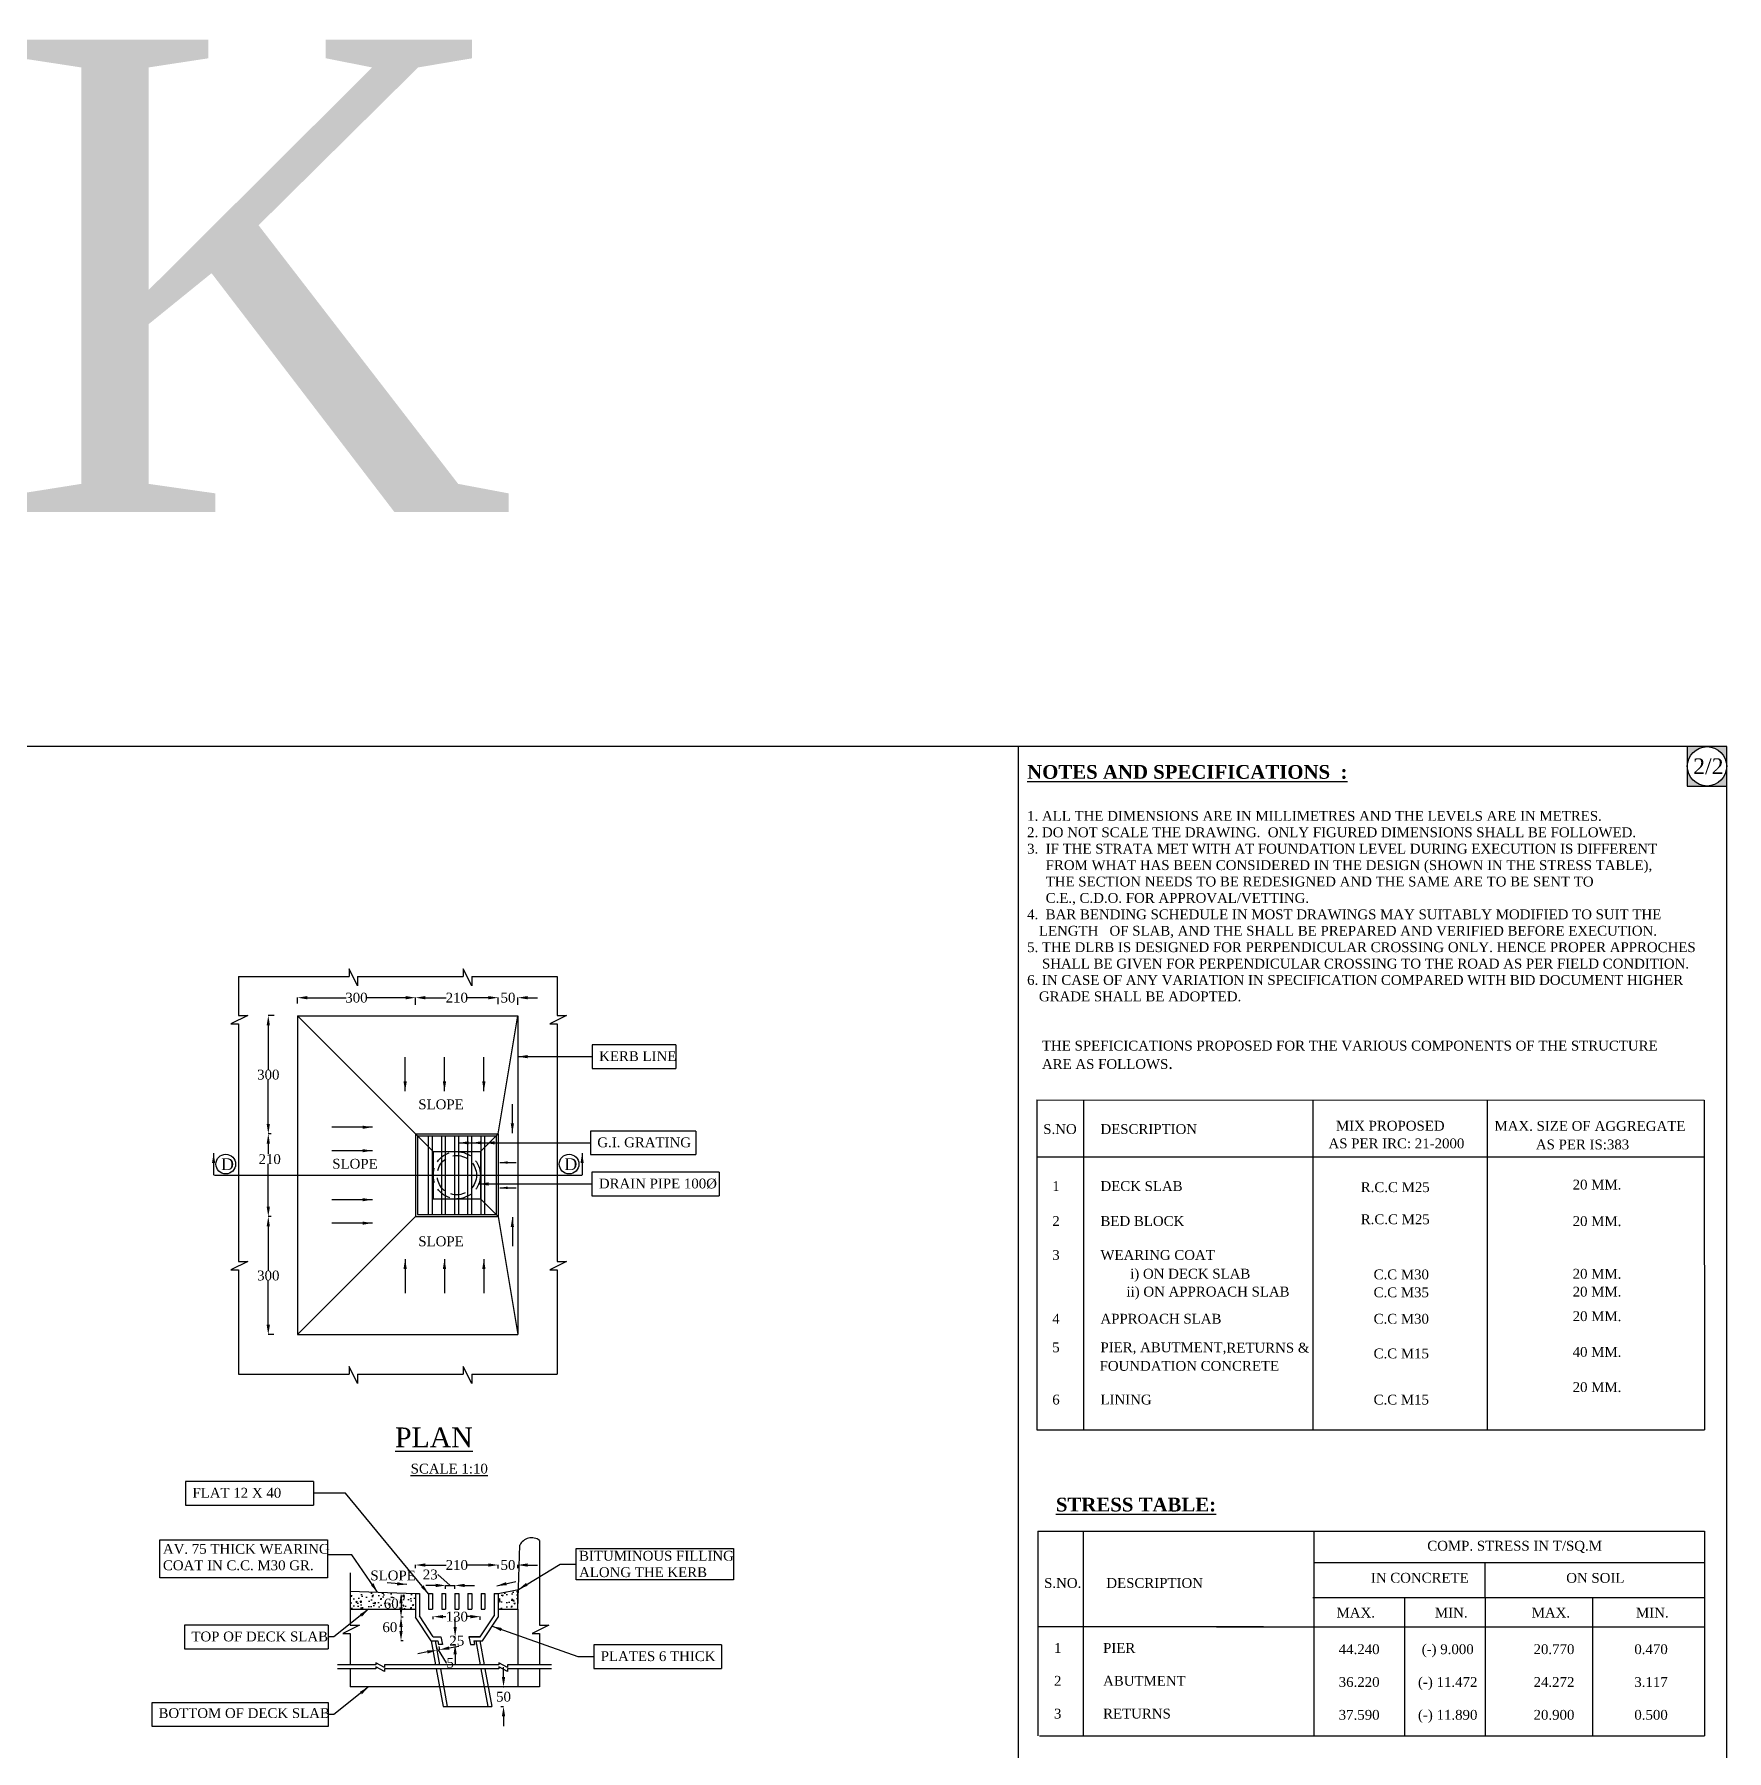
# Model space of a CAD drawing. Header units: millimetres. Extents: x 346 to 1911, y -113 to 1336.
# Drawn here: x 1481 to 1911, y 317 to 753 of the extents above; entities that cross this region are included whole.
import ezdxf
from ezdxf.enums import TextEntityAlignment as Align

# ---------------------------------------------------------------- set-up
doc = ezdxf.new("R2010")
doc.units = ezdxf.units.MM
doc.header["$MEASUREMENT"] = 0
doc.linetypes.add('HIDDEN', pattern=[0.375, 0.25, -0.125])
doc.styles.get("Standard").update_dxf_attribs({"font": 'times.ttf', "height": 2.5})
doc.dimstyles.get("Standard").update_dxf_attribs({"dimtxt": 2.5, "dimasz": 2.5, "dimexe": 0.01, "dimexo": 0.0625, "dimgap": 0.01, "dimtad": 0, "dimtih": 1, "dimtoh": 1, "dimdec": 4, "dimzin": 0, "dimdsep": 46, "dimtxsty": 'Standard', "dimcen": 0.09, "dimadec": 0, "dimazin": 0, "dimtfac": 1, "dimtdec": 4, "dimtofl": 0, "dimtmove": 0, "dimatfit": 3, "dimfxl": 1, "dimtolj": 1, "dimtzin": 0, "dimarcsym": 0})

# ---------------------------------------------------------------- blocks, each defined once
blk = doc.blocks.new('*D81')
at = {"color": 0, "lineweight": -2, "transparency": 16777216}
for p, q in [((1541.97, 503.77), (1540.43, 503.77)), ((1540.44, 501.27), (1540.44, 490.02)), ((1540.44, 476.21), (1540.44, 487.46)), ((1541.19, 473.71), (1540.43, 473.71))]:
    blk.add_line(p, q, dxfattribs=at)
at = {"color": 0, "transparency": 16777216}
for points in [[(1540.02, 501.27), (1540.85, 501.27), (1540.44, 503.77)], [(1540.02, 476.21), (1540.85, 476.21), (1540.44, 473.71)]]:
    blk.add_solid(points, dxfattribs=at)
at = {"layer": 'Defpoints', "color": 0, "transparency": 16777216}
for p in [(1542.04, 503.77), (1540.44, 473.71), (1541.26, 473.71)]:
    blk.add_point(p, dxfattribs=at)
at = {"color": 0, "transparency": 16777216, "insert": (1540.44, 488.74), "char_height": 2.5, "attachment_point": 5}
blk.add_mtext('\\A1;300', dxfattribs=at)
blk = doc.blocks.new('*D82')
at = {"color": 0, "lineweight": -2, "transparency": 16777216}
for p, q in [((1541.19, 452.71), (1540.43, 452.71)), ((1540.44, 450.21), (1540.44, 438.99)), ((1540.44, 425.21), (1540.44, 436.43)), ((1541.82, 422.71), (1540.43, 422.71))]:
    blk.add_line(p, q, dxfattribs=at)
at = {"color": 0, "transparency": 16777216}
for points in [[(1540.02, 450.21), (1540.85, 450.21), (1540.44, 452.71)], [(1540.02, 425.21), (1540.85, 425.21), (1540.44, 422.71)]]:
    blk.add_solid(points, dxfattribs=at)
at = {"layer": 'Defpoints', "color": 0, "transparency": 16777216}
for p in [(1541.26, 452.71), (1540.44, 422.71), (1541.88, 422.71)]:
    blk.add_point(p, dxfattribs=at)
at = {"color": 0, "transparency": 16777216, "insert": (1540.44, 437.71), "char_height": 2.5, "attachment_point": 5}
blk.add_mtext('\\A1;300', dxfattribs=at)
blk = doc.blocks.new('*D83')
at = {"color": 0, "lineweight": -2, "transparency": 16777216}
for p, q in [((1541.19, 473.71), (1540.43, 473.71)), ((1540.44, 471.21), (1540.44, 468.55)), ((1540.44, 455.21), (1540.44, 465.99)), ((1541.19, 452.71), (1540.43, 452.71))]:
    blk.add_line(p, q, dxfattribs=at)
at = {"color": 0, "transparency": 16777216}
for points in [[(1540.02, 471.21), (1540.85, 471.21), (1540.44, 473.71)], [(1540.02, 455.21), (1540.85, 455.21), (1540.44, 452.71)]]:
    blk.add_solid(points, dxfattribs=at)
at = {"layer": 'Defpoints', "color": 0, "transparency": 16777216}
for p in [(1541.26, 473.71), (1540.44, 452.71), (1541.26, 452.71)]:
    blk.add_point(p, dxfattribs=at)
at = {"color": 0, "transparency": 16777216, "insert": (1540.79, 467.27), "char_height": 2.5, "attachment_point": 5}
blk.add_mtext('\\A1;210', dxfattribs=at)
blk = doc.blocks.new('*D52')
at = {"color": 0, "lineweight": -2, "transparency": 16777216}
for p, q in [((1583, 359.01), (1580.5, 359.01)), ((1583.51, 361.77), (1583.49, 361.77)), ((1586.66, 359.01), (1583.51, 361.77)), ((1585.5, 358.17), (1585.5, 359.02)), ((1585.5, 359.01), (1587.83, 359.01)), ((1587.83, 358.17), (1587.83, 359.02)), ((1590.33, 359.01), (1592.83, 359.01))]:
    blk.add_line(p, q, dxfattribs=at)
at = {"color": 0, "transparency": 16777216}
for points in [[(1583, 359.42), (1583, 358.59), (1585.5, 359.01)], [(1590.33, 359.42), (1590.33, 358.59), (1587.83, 359.01)]]:
    blk.add_solid(points, dxfattribs=at)
at = {"layer": 'Defpoints', "color": 0, "transparency": 16777216}
for p in [(1585.5, 358.11), (1587.83, 359.01), (1587.83, 358.11)]:
    blk.add_point(p, dxfattribs=at)
at = {"color": 0, "transparency": 16777216, "insert": (1581.59, 361.77), "char_height": 2.5, "attachment_point": 5}
blk.add_mtext('\\A1;23', dxfattribs=at)
blk = doc.blocks.new('*D53')
at = {"color": 0, "lineweight": -2, "transparency": 16777216}
for p, q in [((1600.21, 335.74), (1600.21, 338.24)), ((1600.14, 333.24), (1600.2, 333.24)), ((1599.54, 328.24), (1600.22, 328.24)), ((1600.21, 325.74), (1600.21, 323.24))]:
    blk.add_line(p, q, dxfattribs=at)
at = {"color": 0, "transparency": 16777216}
for points in [[(1599.79, 335.74), (1600.62, 335.74), (1600.21, 333.24)], [(1599.79, 325.74), (1600.62, 325.74), (1600.21, 328.24)]]:
    blk.add_solid(points, dxfattribs=at)
at = {"layer": 'Defpoints', "color": 0, "transparency": 16777216}
for p in [(1600.21, 333.24), (1599.47, 328.24), (1600.21, 328.24)]:
    blk.add_point(p, dxfattribs=at)
at = {"color": 0, "transparency": 16777216, "insert": (1600.21, 330.74), "char_height": 2.5, "attachment_point": 5}
blk.add_mtext('\\A1;50', dxfattribs=at)
blk = doc.blocks.new('*D54')
at = {"color": 0, "lineweight": -2, "transparency": 16777216}
for p, q in [((1580.85, 342.11), (1578.4, 341.66)), ((1583.16, 343.4), (1583.32, 342.55)), ((1583.95, 342.68), (1583.31, 342.56)), ((1583.63, 342.62), (1585.67, 339.34)), ((1583.8, 343.52), (1583.95, 342.67)), ((1586.41, 343.12), (1588.87, 343.57)), ((1585.67, 339.34), (1585.69, 339.34))]:
    blk.add_line(p, q, dxfattribs=at)
at = {"color": 0, "transparency": 16777216}
for points in [[(1580.78, 342.52), (1580.93, 341.7), (1583.31, 342.56)], [(1586.34, 343.53), (1586.49, 342.71), (1583.95, 342.68)]]:
    blk.add_solid(points, dxfattribs=at)
at = {"layer": 'Defpoints', "color": 0, "transparency": 16777216}
for p in [(1583.15, 343.46), (1583.31, 342.56), (1583.79, 343.58)]:
    blk.add_point(p, dxfattribs=at)
at = {"color": 0, "transparency": 16777216, "insert": (1586.65, 339.34), "char_height": 2.5, "attachment_point": 5}
blk.add_mtext('\\A1;5', dxfattribs=at)
blk = doc.blocks.new('*D55')
at = {"color": 0, "lineweight": -2, "transparency": 16777216}
for p, q in [((1574.75, 350.96), (1574.15, 350.96)), ((1574.68, 344.96), (1574.15, 344.96)), ((1574.16, 348.46), (1574.16, 347.46))]:
    blk.add_line(p, q, dxfattribs=at)
at = {"color": 0, "transparency": 16777216}
for points in [[(1573.75, 348.46), (1574.58, 348.46), (1574.16, 350.96)], [(1573.75, 347.46), (1574.58, 347.46), (1574.16, 344.96)]]:
    blk.add_solid(points, dxfattribs=at)
at = {"layer": 'Defpoints', "color": 0, "transparency": 16777216}
for p in [(1574.82, 350.96), (1574.16, 344.96), (1574.74, 344.96)]:
    blk.add_point(p, dxfattribs=at)
at = {"color": 0, "transparency": 16777216, "insert": (1571.33, 348.39), "char_height": 2.5, "attachment_point": 5}
blk.add_mtext('\\A1;60', dxfattribs=at)
blk = doc.blocks.new('*D56')
at = {"color": 0, "lineweight": -2, "transparency": 16777216}
for p, q in [((1574.1, 356.96), (1574.15, 356.96)), ((1574.16, 354.46), (1574.16, 353.46)), ((1574.75, 350.96), (1574.15, 350.96))]:
    blk.add_line(p, q, dxfattribs=at)
at = {"color": 0, "transparency": 16777216}
for points in [[(1573.75, 354.46), (1574.58, 354.46), (1574.16, 356.96)], [(1573.75, 353.46), (1574.58, 353.46), (1574.16, 350.96)]]:
    blk.add_solid(points, dxfattribs=at)
at = {"layer": 'Defpoints', "color": 0, "transparency": 16777216}
for p in [(1574.16, 356.96), (1574.16, 350.96), (1574.82, 350.96)]:
    blk.add_point(p, dxfattribs=at)
at = {"color": 0, "transparency": 16777216, "insert": (1571.68, 354.38), "char_height": 2.5, "attachment_point": 5}
blk.add_mtext('\\A1;60', dxfattribs=at)
blk = doc.blocks.new('*D57')
at = {"color": 0, "lineweight": -2, "transparency": 16777216}
for p, q in [((1587.91, 348.46), (1587.91, 350.96)), ((1587.46, 345.96), (1587.92, 345.96)), ((1587.32, 344.03), (1587.92, 344.03)), ((1587.91, 341.53), (1587.91, 339.03))]:
    blk.add_line(p, q, dxfattribs=at)
at = {"color": 0, "transparency": 16777216}
for points in [[(1587.49, 348.46), (1588.33, 348.46), (1587.91, 345.96)], [(1587.49, 341.53), (1588.33, 341.53), (1587.91, 344.03)]]:
    blk.add_solid(points, dxfattribs=at)
at = {"layer": 'Defpoints', "color": 0, "transparency": 16777216}
for p in [(1587.4, 345.96), (1587.25, 344.03), (1587.91, 344.03)]:
    blk.add_point(p, dxfattribs=at)
at = {"color": 0, "transparency": 16777216, "insert": (1588.35, 344.97), "char_height": 2.5, "attachment_point": 5}
blk.add_mtext('\\A1;25', dxfattribs=at)
blk = doc.blocks.new('*D58')
at = {"color": 0, "lineweight": -2, "transparency": 16777216}
for p, q in [((1582.37, 350.42), (1582.37, 351.09)), ((1584.87, 351.08), (1585.59, 351.08)), ((1591.8, 351.08), (1591.08, 351.08)), ((1594.3, 350.27), (1594.3, 351.09))]:
    blk.add_line(p, q, dxfattribs=at)
at = {"color": 0, "transparency": 16777216}
for points in [[(1584.87, 351.5), (1584.87, 350.66), (1582.37, 351.08)], [(1591.8, 351.5), (1591.8, 350.66), (1594.3, 351.08)]]:
    blk.add_solid(points, dxfattribs=at)
at = {"layer": 'Defpoints', "color": 0, "transparency": 16777216}
for p in [(1582.37, 350.35), (1594.3, 351.08), (1594.3, 350.21)]:
    blk.add_point(p, dxfattribs=at)
at = {"color": 0, "transparency": 16777216, "insert": (1588.34, 351.08), "char_height": 2.5, "attachment_point": 5}
blk.add_mtext('\\A1;130', dxfattribs=at)
blk = doc.blocks.new('*D59')
at = {"color": 0, "lineweight": -2, "transparency": 16777216}
for p, q in [((1577.84, 363.38), (1577.84, 364.2)), ((1580.34, 364.19), (1585.66, 364.19)), ((1596.34, 364.19), (1591.01, 364.19)), ((1598.84, 363.31), (1598.84, 364.2))]:
    blk.add_line(p, q, dxfattribs=at)
at = {"color": 0, "transparency": 16777216}
for points in [[(1580.34, 364.6), (1580.34, 363.77), (1577.84, 364.19)], [(1596.34, 364.6), (1596.34, 363.77), (1598.84, 364.19)]]:
    blk.add_solid(points, dxfattribs=at)
at = {"layer": 'Defpoints', "color": 0, "transparency": 16777216}
for p in [(1577.84, 364.19), (1577.84, 363.32), (1598.84, 363.25)]:
    blk.add_point(p, dxfattribs=at)
at = {"color": 0, "transparency": 16777216, "insert": (1588.34, 364.19), "char_height": 2.5, "attachment_point": 5}
blk.add_mtext('\\A1;210', dxfattribs=at)
blk = doc.blocks.new('*D60')
at = {"color": 0, "lineweight": -2, "transparency": 16777216}
for p, q in [((1596.34, 364.19), (1593.84, 364.19)), ((1598.84, 363.31), (1598.84, 364.2)), ((1603.84, 363.38), (1603.84, 364.2)), ((1606.34, 364.19), (1608.84, 364.19))]:
    blk.add_line(p, q, dxfattribs=at)
at = {"color": 0, "transparency": 16777216}
for points in [[(1596.34, 364.6), (1596.34, 363.77), (1598.84, 364.19)], [(1606.34, 364.6), (1606.34, 363.77), (1603.84, 364.19)]]:
    blk.add_solid(points, dxfattribs=at)
at = {"layer": 'Defpoints', "color": 0, "transparency": 16777216}
for p in [(1598.84, 364.19), (1598.84, 363.25), (1603.84, 363.32)]:
    blk.add_point(p, dxfattribs=at)
at = {"color": 0, "transparency": 16777216, "insert": (1601.34, 364.19), "char_height": 2.5, "attachment_point": 5}
blk.add_mtext('\\A1;50', dxfattribs=at)
blk = doc.blocks.new('*D61')
at = {"color": 0, "lineweight": -2, "transparency": 16777216}
for p, q in [((1577.84, 506.49), (1577.84, 508.3)), ((1580.34, 508.29), (1585.66, 508.29)), ((1596.34, 508.29), (1591.01, 508.29)), ((1598.84, 506.65), (1598.84, 508.3))]:
    blk.add_line(p, q, dxfattribs=at)
at = {"color": 0, "transparency": 16777216}
for points in [[(1580.34, 508.71), (1580.34, 507.88), (1577.84, 508.29)], [(1596.34, 508.71), (1596.34, 507.88), (1598.84, 508.29)]]:
    blk.add_solid(points, dxfattribs=at)
at = {"layer": 'Defpoints', "color": 0, "transparency": 16777216}
for p in [(1577.84, 508.29), (1577.84, 506.43), (1598.84, 506.58)]:
    blk.add_point(p, dxfattribs=at)
at = {"color": 0, "transparency": 16777216, "insert": (1588.34, 508.29), "char_height": 2.5, "attachment_point": 5}
blk.add_mtext('\\A1;210', dxfattribs=at)
blk = doc.blocks.new('*D62')
at = {"color": 0, "lineweight": -2, "transparency": 16777216}
for p, q in [((1547.84, 506.8), (1547.84, 508.3)), ((1550.34, 508.29), (1560.2, 508.29)), ((1575.34, 508.29), (1565.47, 508.29)), ((1577.84, 506.49), (1577.84, 508.3))]:
    blk.add_line(p, q, dxfattribs=at)
at = {"color": 0, "transparency": 16777216}
for points in [[(1550.34, 508.71), (1550.34, 507.88), (1547.84, 508.29)], [(1575.34, 508.71), (1575.34, 507.88), (1577.84, 508.29)]]:
    blk.add_solid(points, dxfattribs=at)
at = {"layer": 'Defpoints', "color": 0, "transparency": 16777216}
for p in [(1547.84, 508.29), (1547.84, 506.74), (1577.84, 506.43)]:
    blk.add_point(p, dxfattribs=at)
at = {"color": 0, "transparency": 16777216, "insert": (1562.84, 508.29), "char_height": 2.5, "attachment_point": 5}
blk.add_mtext('\\A1;300', dxfattribs=at)
blk = doc.blocks.new('*D63')
at = {"color": 0, "lineweight": -2, "transparency": 16777216}
for p, q in [((1596.34, 508.29), (1593.84, 508.29)), ((1598.84, 506.65), (1598.84, 508.3)), ((1603.84, 506.49), (1603.84, 508.3)), ((1606.34, 508.29), (1608.84, 508.29))]:
    blk.add_line(p, q, dxfattribs=at)
at = {"color": 0, "transparency": 16777216}
for points in [[(1596.34, 508.71), (1596.34, 507.88), (1598.84, 508.29)], [(1606.34, 508.71), (1606.34, 507.88), (1603.84, 508.29)]]:
    blk.add_solid(points, dxfattribs=at)
at = {"layer": 'Defpoints', "color": 0, "transparency": 16777216}
for p in [(1598.84, 508.29), (1598.84, 506.58), (1603.84, 506.43)]:
    blk.add_point(p, dxfattribs=at)
at = {"color": 0, "transparency": 16777216, "insert": (1601.34, 508.29), "char_height": 2.5, "attachment_point": 5}
blk.add_mtext('\\A1;50', dxfattribs=at)

msp = doc.modelspace()

# ---------------------------------------------------------------- hatches: boundary and pattern name
h = msp.add_hatch(color=256)
h.paths.add_polyline_path([(1905.99008, 572.05795), (1900.99008, 572.05795), (1900.99008, 567.05795, -0.414213562)])
h.paths.add_polyline_path([(1910.99008, 572.05795), (1905.99008, 572.05795, -0.414213562), (1910.99008, 567.05795)])
h.paths.add_polyline_path([(1910.99008, 567.05795, -0.414213562), (1905.99008, 562.05795), (1910.99008, 562.05795)])
h.paths.add_polyline_path([(1900.99008, 567.05795), (1900.99008, 562.05795), (1905.99008, 562.05795, -0.414213562)])
h = msp.add_hatch()
h.set_pattern_fill('AR-CONC', color=256, scale=0.5, style=0)
h.set_pattern_definition([(50, (996.129, 237.9224), (3.586301, -0.31376), [0.375, -4.125]), (355, (996.129, 237.9224), (-0.693757, 3.76096), [0.3, -3.3]), (100.4514, (996.4277, 237.8962), (2.892547, 3.447198), [0.3187, -3.50571]), (46.1842, (996.129, 238.9224), (5.336205, -0.827595), [0.5625, -6.1875]), (96.6356, (996.5736, 238.8534), (4.673314, 4.87059), [0.47805, -5.258565]), (351.1842, (996.129, 238.9224), (4.67331, 4.870593), [0.45, -4.95]), (21, (996.629, 238.6724), (2.984535, -2.013094), [0.375, -4.125]), (326, (996.629, 238.6724), (1.216577, 3.62575), [0.3, -3.3]), (71.4514, (996.8776, 238.5046), (4.201113, 1.612652), [0.3187, -3.50571]), (37.5, (996.1289, 237.9224), (0.0607993, 1.6644693), [0, -3.26, 0, -3.35, 0, -3.3125]), (7.5, (996.1289, 237.9224), (1.3153477, 1.9720586), [0, -1.91, 0, -3.185, 0, -1.2625]), (327.5, (995.0139, 237.9224), (2.6691122, -0.1127744), [0, -1.25, 0, -3.9, 0, -5.175]), (317.5, (994.514, 237.9224), (2.915931, 0.500525), [0, -1.625, 0, -2.59, 0, -3.675])])
h.paths.add_polyline_path([(1561.24861, 357.5164), (1561.24861, 352.96347), (1577.83645, 352.96347), (1577.83645, 356.96347)])
h.paths.add_polyline_path([(1603.83645, 352.96347), (1603.83645, 357.96347), (1598.83645, 356.96347), (1598.83645, 352.96347)])
msp.add_hatch(color=256).paths.add_polyline_path([(1603.99123, 357.99443), (1603.83645, 357.96347), (1603.83645, 352.96347)])

# ---------------------------------------------------------------- linework, layer by layer
for p, q in [((1910.99008, 572.05795), (1050.99009, 572.05795)), ((1730.99008, 572.05795), (1730.99008, 32.01831)), ((1910.99008, 572.05795), (1900.99008, 572.05795)), ((1900.99008, 572.05795), (1900.99008, 562.05795)), ((1910.99008, 32.05795), (1910.99008, 572.05795)), ((1900.99008, 562.05795), (1910.99008, 562.05795)), ((1730.99008, 551.41901), (1730.99008, 387.92164)), ((1563.08133, 511.31225), (1560.94706, 515.60562)), ((1560.94706, 515.60562), (1560.94706, 513.70775)), ((1589.98073, 515.60562), (1589.98073, 513.70775)), ((1592.115, 511.31225), (1589.98073, 515.60562)), ((1532.83645, 513.70775), (1560.94706, 513.70775)), ((1532.83645, 513.70775), (1532.83645, 503.80789)), ((1563.08133, 513.70775), (1589.98073, 513.70775)), ((1563.08133, 513.70775), (1589.98073, 513.70775)), ((1563.08133, 513.70775), (1563.08133, 511.31225)), ((1592.115, 513.70775), (1613.83645, 513.70775)), ((1592.115, 513.70775), (1592.115, 511.31225)), ((1613.83645, 513.70775), (1613.83645, 503.80789)), ((1535.23195, 503.80789), (1530.93857, 501.67362)), ((1530.93857, 501.67362), (1532.83645, 501.67362)), ((1532.83645, 503.80789), (1535.23195, 503.80789)), ((1532.83645, 501.67362), (1532.83645, 441.31242)), ((1582.33645, 469.20775), (1547.83645, 503.70775)), ((1547.83645, 503.70775), (1547.83645, 422.70775)), ((1547.83645, 503.70775), (1603.83645, 503.70775)), ((1598.83645, 473.70775), (1603.83645, 503.70775)), ((1603.83645, 503.70775), (1603.83645, 422.70775)), ((1616.23195, 503.80789), (1611.93857, 501.67362)), ((1611.93857, 501.67362), (1613.83645, 501.67362)), ((1613.83645, 503.80789), (1616.23195, 503.80789)), ((1613.83645, 501.67362), (1613.83645, 441.31242)), ((1644.00744, 496.32248), (1622.72551, 496.32248)), ((1622.72551, 496.32248), (1622.72551, 490.32248)), ((1644.00744, 496.32248), (1644.00744, 490.32248)), ((1622.72551, 490.32248), (1644.00744, 490.32248)), ((1735.75203, 482.35629), (1735.75203, 398.52647)), ((1735.75203, 482.35629), (1905.26459, 482.30587)), ((1747.58564, 482.35626), (1747.58564, 398.52647)), ((1805.87939, 482.35625), (1805.87939, 398.52647)), ((1850.14356, 482.16916), (1850.14356, 398.52647)), ((1905.26459, 482.30587), (1905.33282, 398.52647)), ((1577.83645, 473.70775), (1598.83645, 473.70775)), ((1577.83645, 473.70775), (1577.83645, 452.70775)), ((1578.33645, 473.20775), (1598.33645, 473.20775)), ((1578.33645, 473.20775), (1578.33645, 453.20775)), ((1581.16645, 453.20775), (1581.16645, 473.20775)), ((1582.16645, 453.20775), (1582.16645, 473.20775)), ((1584.49645, 453.20775), (1584.49645, 473.20775)), ((1585.49645, 453.20775), (1585.49645, 473.20775)), ((1587.82645, 453.20775), (1587.82645, 473.20775)), ((1588.82645, 453.20775), (1588.82645, 473.20775)), ((1591.15645, 453.20775), (1591.15645, 473.20775)), ((1592.15645, 453.20775), (1592.15645, 473.20775)), ((1594.33645, 469.20775), (1598.83645, 473.70775)), ((1594.48645, 453.20775), (1594.48645, 473.20775)), ((1595.48645, 453.20775), (1595.48645, 473.20775)), ((1598.33645, 473.20775), (1598.33645, 453.20775)), ((1598.83645, 473.70775), (1598.83645, 452.70775)), ((1649.06799, 474.42418), (1622.26784, 474.42418)), ((1622.26784, 474.42418), (1622.26784, 468.42418)), ((1649.06799, 474.42418), (1649.06799, 468.42418)), ((1582.33645, 469.20775), (1582.33645, 457.20775)), ((1582.33645, 469.20775), (1594.33645, 469.20775)), ((1594.33645, 469.20775), (1594.33645, 457.20775)), ((1622.26784, 468.42418), (1649.06799, 468.42418)), ((1735.75201, 467.8779), (1905.06779, 467.89998)), ((1526.76545, 463.20775), (1620.10189, 463.20775)), ((1622.65334, 463.97238), (1622.65334, 457.97238)), ((1655.01085, 463.97238), (1622.65334, 463.97238)), ((1655.01085, 463.97238), (1655.01085, 457.97238)), ((1622.65334, 457.97238), (1655.01085, 457.97238)), ((1910.99008, 32.05795), (1910.99008, 462.05795)), ((1582.33645, 457.20775), (1594.33645, 457.20775)), ((1594.33645, 457.20775), (1598.83645, 452.70775)), ((1577.83645, 452.70775), (1547.83645, 422.70775)), ((1577.83645, 452.70775), (1598.83645, 452.70775)), ((1578.33645, 453.20775), (1598.33645, 453.20775)), ((1598.83645, 452.70775), (1603.83645, 422.70775)), ((1535.23195, 441.31242), (1530.93857, 439.17815)), ((1532.83645, 441.31242), (1535.23195, 441.31242)), ((1616.23195, 441.31242), (1611.93857, 439.17815)), ((1613.83645, 441.31242), (1616.23195, 441.31242)), ((1530.93857, 439.17815), (1532.83645, 439.17815)), ((1532.83645, 439.17815), (1532.83645, 412.70775)), ((1611.93857, 439.17815), (1613.83645, 439.17815)), ((1613.83645, 439.17815), (1613.83645, 412.70775)), ((1547.83645, 422.70775), (1603.83645, 422.70775)), ((1563.08133, 410.31225), (1560.94706, 414.60562)), ((1560.94706, 414.60562), (1560.94706, 412.70775)), ((1592.115, 410.31225), (1589.98073, 414.60562)), ((1589.98073, 414.60562), (1589.98073, 412.70775)), ((1532.83645, 412.70775), (1560.94706, 412.70775)), ((1563.08133, 412.70775), (1589.98073, 412.70775)), ((1563.08133, 412.70775), (1563.08133, 410.31225)), ((1592.115, 412.70775), (1613.83645, 412.70775)), ((1592.115, 412.70775), (1592.115, 410.31225)), ((1735.75203, 398.52647), (1905.33282, 398.52647)), ((1551.89924, 385.42191), (1519.39924, 385.42191)), ((1519.39924, 385.42191), (1519.39924, 379.42191)), ((1551.89924, 385.42191), (1549.39924, 385.42191)), ((1551.89924, 385.42191), (1551.89924, 379.42191)), ((1519.39924, 379.42191), (1551.89924, 379.42191)), ((1560.05735, 382.42191), (1551.89924, 382.42191)), ((1735.93492, 372.83361), (1905.35, 372.83361)), ((1735.93492, 372.83361), (1735.93492, 320.83361)), ((1747.45534, 372.83361), (1747.45534, 320.83361)), ((1806.10663, 372.83361), (1806.10663, 348.45511)), ((1905.35, 372.83361), (1905.35, 320.83361)), ((1603.83645, 352.96347), (1604.33645, 369.21514)), ((1609.35954, 370.44522), (1609.35954, 348.91731)), ((1561.24861, 362.20164), (1561.24861, 348.91731)), ((1806.35, 364.83361), (1905.28282, 364.83361)), ((1849.60663, 355.83361), (1849.60663, 364.83361)), ((1561.24861, 357.5164), (1577.83645, 356.96347)), ((1598.83645, 356.96347), (1603.99123, 357.99443)), ((1603.83645, 352.96347), (1603.83645, 357.96347)), ((1577.83645, 356.96347), (1577.83645, 350.96347)), ((1577.83645, 356.96347), (1577.83645, 350.96347)), ((1577.83645, 356.96347), (1578.83645, 356.96347)), ((1578.83645, 356.96347), (1578.83645, 351.26625)), ((1581.16645, 356.96347), (1582.16645, 356.96347)), ((1581.16645, 356.96347), (1581.16645, 352.96347)), ((1582.16645, 356.96347), (1582.16645, 352.96347)), ((1584.49645, 356.96347), (1584.49645, 352.96347)), ((1584.49645, 356.96347), (1585.49645, 356.96347)), ((1585.49645, 356.96347), (1585.49645, 352.96347)), ((1587.82645, 356.96347), (1587.82645, 352.96347)), ((1587.82645, 356.96347), (1588.82645, 356.96347)), ((1588.82645, 356.96347), (1588.82645, 352.96347)), ((1591.15645, 356.96347), (1591.15645, 352.96347)), ((1591.15645, 356.96347), (1592.15645, 356.96347)), ((1592.15645, 356.96347), (1592.15645, 352.96347)), ((1594.48645, 356.96347), (1594.48645, 352.96347)), ((1594.48645, 356.96347), (1595.48645, 356.96347)), ((1595.48645, 356.96347), (1595.48645, 352.96347)), ((1597.83645, 356.96347), (1597.83645, 351.26625)), ((1597.83645, 356.96347), (1598.83645, 356.96347)), ((1598.83645, 356.96347), (1598.83645, 350.96347)), ((1805.85, 355.95795), (1905.28282, 355.95795)), ((1820.10663, 355.95795), (1865.10663, 355.95795)), ((1829.10663, 355.95795), (1829.10663, 320.83361)), ((1849.60663, 355.95795), (1849.60663, 320.83361)), ((1861.32578, 355.95795), (1905.28282, 355.95795)), ((1876.91956, 355.95795), (1876.91956, 320.83361)), ((1555.62889, 348.92236), (1519.12889, 348.92236)), ((1519.12889, 348.92236), (1519.12889, 342.92236)), ((1555.62889, 348.92236), (1553.12889, 348.92236)), ((1555.62889, 348.92236), (1555.62889, 342.92236)), ((1563.64768, 348.91731), (1559.35431, 346.78304)), ((1561.24861, 352.96347), (1577.83645, 352.96347)), ((1561.24861, 348.91731), (1563.64768, 348.91731)), ((1581.83645, 344.96347), (1577.83645, 350.96347)), ((1582.37163, 345.96347), (1578.83645, 351.26625)), ((1581.16645, 352.96347), (1582.16645, 352.96347)), ((1584.49645, 352.96347), (1585.49645, 352.96347)), ((1587.82645, 352.96347), (1588.82645, 352.96347)), ((1591.15645, 352.96347), (1592.15645, 352.96347)), ((1594.30127, 345.96347), (1597.83645, 351.26625)), ((1594.48645, 352.96347), (1595.48645, 352.96347)), ((1594.83645, 344.96347), (1598.83645, 350.96347)), ((1598.83645, 352.96347), (1603.83645, 352.96347)), ((1603.83645, 352.96347), (1603.83645, 338.82923)), ((1611.75504, 348.91731), (1607.46166, 346.78304)), ((1609.35954, 348.91731), (1611.75504, 348.91731)), ((1559.35431, 346.78304), (1561.25219, 346.78304)), ((1561.24861, 346.78304), (1561.24861, 338.82923)), ((1581.83645, 344.96347), (1583.47497, 344.96347)), ((1581.83645, 344.96347), (1582.95231, 338.82923)), ((1582.37163, 345.96347), (1584.26703, 345.96347)), ((1582.86501, 344.96347), (1583.98087, 338.82923)), ((1583.47497, 344.96347), (1583.69539, 344.02643)), ((1584.26703, 345.96347), (1584.72269, 344.02643)), ((1594.30127, 345.96347), (1591.36849, 345.96347)), ((1591.36849, 345.96347), (1591.83458, 344.02643)), ((1591.36849, 345.96347), (1594.30127, 345.96347)), ((1592.63765, 344.96347), (1592.86312, 344.02643)), ((1592.63765, 344.96347), (1594.83645, 344.96347)), ((1593.15062, 344.96347), (1594.26648, 338.82923)), ((1594.17918, 344.96347), (1595.29504, 338.82923)), ((1607.46166, 346.78304), (1609.35954, 346.78304)), ((1609.35954, 346.78304), (1609.35954, 338.82923)), ((1793.27585, 348.45511), (1735.93492, 348.45511)), ((1781.32578, 348.45511), (1905.35, 348.45511)), ((1806.10663, 348.45511), (1806.10663, 320.83361)), ((1519.12889, 342.92236), (1555.62889, 342.92236)), ((1584.72269, 344.02643), (1583.69539, 344.02643)), ((1591.83458, 344.02643), (1592.86312, 344.02643)), ((1655.62889, 343.92236), (1623.12889, 343.92236)), ((1623.12889, 343.92236), (1623.12889, 337.92236)), ((1655.62889, 343.92236), (1653.12889, 343.92236)), ((1655.62889, 343.92236), (1655.62889, 337.92236)), ((1567.79608, 338.82923), (1558.05044, 338.82923)), ((1567.79608, 337.82923), (1558.05044, 337.82923)), ((1561.24861, 337.82923), (1561.24861, 333.23876)), ((1567.79608, 339.30682), (1567.79608, 338.82923)), ((1569.93035, 338.15999), (1567.79608, 339.30682)), ((1567.79608, 338.30682), (1567.79608, 337.82923)), ((1569.93035, 337.15999), (1567.79608, 338.30682)), ((1569.93035, 338.83235), (1569.93035, 338.15999)), ((1599.04977, 338.82923), (1569.93035, 338.82923)), ((1599.04977, 337.82923), (1569.93035, 337.82923)), ((1569.93035, 337.82923), (1569.93035, 337.15999)), ((1583.13421, 337.82923), (1584.87877, 328.23879)), ((1584.16277, 337.82923), (1585.90733, 328.23879)), ((1594.44838, 337.82923), (1596.19294, 328.23879)), ((1595.47695, 337.82923), (1597.22151, 328.23879)), ((1601.18404, 338.15999), (1599.04977, 339.30682)), ((1599.04977, 339.30682), (1599.04977, 338.82923)), ((1601.18404, 337.15999), (1599.04977, 338.30682)), ((1599.04977, 338.30682), (1599.04977, 337.82923)), ((1601.18404, 338.83235), (1601.18404, 338.15999)), ((1612.40426, 338.82923), (1601.18404, 338.82923)), ((1601.18404, 337.82923), (1601.18404, 337.15999)), ((1612.40426, 337.82923), (1601.18404, 337.82923)), ((1603.83645, 337.82923), (1603.83645, 333.23876)), ((1609.35954, 337.82923), (1609.35954, 333.23876)), ((1623.12889, 337.92236), (1655.62889, 337.92236)), ((1609.35954, 333.23876), (1561.24861, 333.23876)), ((1584.87877, 328.23879), (1597.22151, 328.23879)), ((1736.42904, 320.83361), (1905.35, 320.83361))]:
    msp.add_line(p, q)
for points in [[(1512.91363, 370.59569), (1555.46947, 370.59569), (1555.46947, 360.95984), (1512.91363, 360.95984)], [(1618.62889, 368.42236), (1658.62889, 368.42236), (1658.62889, 360.42236), (1618.62889, 360.42236)], [(1510.94604, 329.24808), (1555.62889, 329.24808), (1555.62889, 323.14721), (1510.94604, 323.14721)]]:
    msp.add_lwpolyline(points, close=True)
for centre, radius in [((1905.99008, 567.05795), 5), ((1529.63289, 466.02418), 2.5), ((1616.86779, 466.02418), 2.5)]:
    msp.add_circle(centre, radius)
at = {"linetype": 'HIDDEN', "ltscale": 15}
for radius in [6, 5]:
    msp.add_circle((1588.33645, 463.20775), radius, dxfattribs=at)
msp.add_arc((1607.35619, 367.75493), 3.35426, 53.3264584, 154.1937144)

# ---------------------------------------------------------------- texts
at = {"color": 1}
msp.add_text('OK', height=120, dxfattribs=at).set_placement((1472.48326, 631.64339), align=Align.CENTER)
for s, height, p in [('2/2', 4, (1902.46446, 565.07821)), ('S.NO     ', 2.5, (1737.33999, 473.67409)), ('DESCRIPTION', 2.5, (1751.87754, 473.67409)), ('MIX PROPOSED', 2.5, (1811.72129, 474.52387)), ('MAX. SIZE OF', 2.5, (1851.99023, 474.47826)), ('AGGREGATE', 2.5, (1877.4373, 474.45154)), ('AS PER IRC: 21-2000', 2.5, (1809.81943, 470.03946)), ('AS PER IS:383', 2.5, (1862.50818, 469.76764)), ('20 MM.', 2.5, (1871.85139, 459.5698)), ('1', 2.5, (1739.63288, 459.19571)), ('DECK SLAB', 2.5, (1751.87754, 459.19571)), ('R.C.C M25', 2.5, (1818.01782, 458.91968)), ('2', 2.5, (1739.63288, 450.31368)), ('BED BLOCK', 2.5, (1751.87754, 450.31368)), ('R.C.C M25', 2.5, (1818.01782, 450.7639)), ('20 MM.', 2.5, (1871.85139, 450.29392)), ('3', 2.5, (1739.63288, 441.69724)), ('WEARING COAT', 2.5, (1751.87754, 441.69724)), ('        i) ON DECK SLAB', 2.5, (1751.87754, 436.9407)), ('C.C M30', 2.5, (1821.2791, 436.75352)), ('20 MM.', 2.5, (1871.85139, 436.92094)), ('       ii) ON APPROACH SLAB', 2.5, (1751.87754, 432.39097)), ('C.C M35', 2.5, (1821.2791, 432.20378)), ('20 MM.', 2.5, (1871.85139, 432.37121)), ('4', 2.5, (1739.63288, 425.50162)), ('APPROACH SLAB', 2.5, (1751.87754, 425.50162)), ('C.C M30', 2.5, (1821.2791, 425.49129)), ('20 MM.', 2.5, (1871.85139, 426.14405)), ('5', 2.5, (1739.63288, 418.23682)), ('PIER, ABUTMENT,', 2.5, (1751.87754, 418.23682)), ('RETURNS & ', 2.5, (1783.88176, 418.14418)), ('C.C M15', 2.5, (1821.2791, 416.68019)), ('40 MM.', 2.5, (1871.85139, 417.06923)), ('FOUNDATION CONCRETE', 2.5, (1751.65214, 413.52066)), ('20 MM.', 2.5, (1871.85139, 408.13605)), ('6', 2.5, (1739.63288, 404.96887)), ('LINING ', 2.5, (1751.87754, 404.96887)), ('C.C M15', 2.5, (1821.2791, 404.95854))]:
    msp.add_text(s, height=height).set_placement(p)
at = {"color": 0, "ltscale": 10, "insert": (1733.24156, 567.39285), "char_height": 3, "width": 175.348, "attachment_point": 1}
msp.add_mtext('{\\fTimes New Roman|b1|i0|c0|p18;\\H1.167x;\\LNOTES AND SPECIFICATIONS  :\\l \\P\\P\\fTimes New Roman|b0|i0|c0|p18;\\H0.7142x;1. ALL THE DIMENSIONS ARE IN MILLIMETRES AND THE LEVELS ARE IN METRES.\\P2. DO NOT SCALE THE DRAWING.  ONLY FIGURED DIMENSIONS SHALL BE FOLLOWED.\\P3.  IF THE STRATA MET WITH AT FOUNDATION LEVEL DURING EXECUTION IS DIFFERENT \\P     FROM WHAT HAS BEEN CONSIDERED IN THE DESIGN (SHOWN IN THE STRESS TABLE), \\P     THE SECTION NEEDS TO BE REDESIGNED AND THE SAME ARE TO BE SENT TO \\P     C.E., C.D.O. FOR APPROVAL/VETTING.\\P\\pi-3,l3,t6;4.  BAR BENDING SCHEDULE IN MOST DRAWINGS MAY SUITABLY MODIFIED TO SUIT THE LENGTH   OF SLAB, AND THE SHALL BE PREPARED AND VERIFIED BEFORE EXECUTION.\\P\\pi-6,l6,tz;5. THE DLRB IS DESIGNED FOR PERPENDICULAR CROSSING ONLY. HENCE PROPER APPROCHES\\P    SHALL BE GIVEN FOR PERPENDICULAR CROSSING TO THE ROAD AS PER FIELD CONDITION. \\P\\pi-3,l3;6. IN CASE OF ANY VARIATION IN SPECIFICATION COMPARED WITH BID DOCUMENT HIGHER   GRADE SHALL BE ADOPTED.\\P\\pi0,l0;  \\P\\P    THE SPEFICICATIONS PROPOSED FOR THE VARIOUS COMPONENTS OF THE STRUCTURE\\P    ARE AS FOLLOWS}.', dxfattribs=at)
for s, insert, char_height, width, attachment_point in [('KERB LINE', (1624.49852, 494.69787), 2.5, 33.227, 1), ('SLOPE', (1578.55777, 482.45398), 2.5, 33.227, 1), ('G.I. GRATING', (1624.04086, 472.79958), 2.5, 33.227, 1), ('D', (1528.4373, 467.50543), 3, 33.227, 1), ('SLOPE', (1556.69347, 467.35973), 2.5, 33.227, 1), ('D', (1615.6722, 467.50543), 3, 33.227, 1), ('DRAIN PIPE 100%%C', (1624.42636, 462.34778), 2.5, 33.227, 1), ('SLOPE', (1578.55777, 447.66534), 2.5, 33.227, 1), ('{\\LPLAN}', (1572.656, 399.12575), 5, 103.5021, 1), ('{\\LSCALE 1:10}', (1576.61035, 389.92965), 2.5, 33.227, 1), ('FLAT 12 X 40', (1521.17225, 383.7973), 2.5, 33.227, 1), ('{\\fTimes New Roman|b1|i0|c0|p18;\\LSTRESS TABLE:}', (1740.56302, 381.29158), 3.5, 49.0873, 1), ('AV. 75 THICK WEARING COAT IN C.C. M30 GR. ', (1513.66976, 369.53878), 2.5, 45, 1), ('BITUMINOUS FILLING ALONG THE KERB', (1619.4019, 367.79775), 2.5, 39.2269879, 1), ('COMP. STRESS IN T/SQ.M', (1834.91446, 370.33809), 2.5, 50.5069205, 1), ('SLOPE', (1566.37248, 362.79034), 2.5, 33.227, 1), ('IN CONCRETE', (1820.58539, 362.20519), 2.5, 31.3455, 1), ('ON SOIL', (1870.22892, 362.17041), 2.5, 20.3741031, 1), ('S.NO.', (1737.56534, 360.88245), 2.5, 25.3063, 1), ('DESCRIPTION', (1753.37734, 360.88245), 2.5, 32.5698837, 1), ('MAX.', (1811.86542, 353.3449), 2.5, 22.5, 1), ('MIN.', (1836.86542, 353.3449), 2.5, 22.5, 1), ('MAX.', (1861.45029, 353.3449), 2.5, 22.5, 1), ('MIN.', (1887.95029, 353.3449), 2.5, 22.5, 1), ('TOP OF DECK SLAB', (1520.9019, 347.29775), 2.5, 35.4013488, 1), ('PLATES 6 THICK', (1624.9019, 342.29775), 2.5, 33.227, 1), ('\\P\\P\\P1\\P\\P2\\P\\P3', (1740.06585, 356.87153), 2.5, 8.3784, 1), ('\\P\\P\\PPIER\\P\\PABUTMENT\\P\\PRETURNS', (1752.54701, 356.87153), 2.5, 70.1635, 1), ('\\P\\P44.240\\P\\P36.220\\P\\P37.590', (1817.60833, 352.39815), 2.5, 22.5, 2), ('\\P\\P(-) 9.000\\P\\P(-) 11.472\\P\\P(-) 11.890', (1840.10833, 352.39815), 2.5, 22.5, 2), ('\\P\\P20.770\\P\\P24.272\\P\\P20.900', (1867.10833, 352.39815), 2.5, 22.5, 2), ('\\P\\P0.470\\P\\P3.117\\P\\P0.500', (1891.77535, 352.39815), 2.5, 22.5, 2), ('BOTTOM OF DECK SLAB', (1512.54679, 327.83119), 2.5, 43.9147007, 1)]:
    msp.add_mtext(s, dxfattribs=dict(insert=insert, char_height=char_height, width=width, attachment_point=attachment_point))

# ---------------------------------------------------------------- dimensions: what is measured, and where the dimension line sits
for base, p1, p2, text, picture, middle in [((1547.83645, 508.29414), (1577.83645, 506.42888), (1547.83645, 506.74033), '300', '*D62', (1562.83645, 508.29414)), ((1577.83645, 508.29414), (1598.83645, 506.58461), (1577.83645, 506.42888), '210', '*D61', (1588.33645, 508.29414)), ((1577.83645, 364.1866), (1598.83645, 363.24924), (1577.83645, 363.32122), '210', '*D59', (1588.33645, 364.1866))]:
    dim = msp.add_linear_dim(base=base, p1=p1, p2=p2, text=text, dimstyle='Standard', override={"dimtmove": 1})
    dim.commit()
    dim.dimension.update_dxf_attribs({"geometry": picture, "text_midpoint": middle})
for base, p1, p2, text, picture, middle in [((1598.83645, 508.29414), (1603.83645, 506.42888), (1598.83645, 506.58461), '50', '*D63', (1601.33645, 508.29414)), ((1598.83645, 364.1866), (1603.83645, 363.32122), (1598.83645, 363.24924), '50', '*D60', (1601.33645, 364.1866)), ((1594.30127, 351.08112), (1582.37163, 350.35449), (1594.30127, 350.20916), '130', '*D58', (1588.33645, 351.08112))]:
    dim = msp.add_linear_dim(base=base, p1=p1, p2=p2, text=text, dimstyle='Standard')
    dim.commit()
    dim.dimension.update_dxf_attribs({"geometry": picture, "text_midpoint": middle})
for base, p1, p2, text, picture, middle in [((1540.43783, 473.70775), (1542.03585, 503.77025), (1541.25675, 473.70775), '300', '*D81', (1540.43783, 488.739)), ((1600.20731, 328.23879), (1600.20731, 333.23876), (1599.4748, 328.23879), '50', '*D53', (1600.20731, 330.73878))]:
    dim = msp.add_linear_dim(base=base, p1=p1, p2=p2, angle=90, text=text, dimstyle='Standard')
    dim.commit()
    dim.dimension.update_dxf_attribs({"geometry": picture, "text_midpoint": middle})
for base, p1, p2, angle, text, override, picture, middle, dimtype in [((1540.43783, 452.70775), (1541.25675, 473.70775), (1541.25675, 452.70775), 90, '210', {"dimtmove": 2}, '*D83', (1540.78929, 467.26864), 160), ((1574.16266, 350.96347), (1574.16266, 356.96347), (1574.81704, 350.96347), 90, '60', {"dimtmove": 2}, '*D56', (1571.68389, 354.38016), 160), ((1574.16266, 344.96347), (1574.81704, 350.96347), (1574.74433, 344.96347), 90, '60', {"dimtmove": 2}, '*D55', (1571.32705, 348.38631), 160), ((1587.90926, 344.02643), (1587.4003, 345.96347), (1587.25489, 344.02643), 90, '25', {"dimtmove": 2}, '*D57', (1588.34551, 344.97115), 160), ((1583.31429, 342.55899), (1583.78859, 343.57946), (1583.14979, 343.46326), 190.309722, '5', {"dimtmove": 1}, '*D54', (1585.7025, 339.33883), 161)]:
    dim = msp.add_linear_dim(base=base, p1=p1, p2=p2, angle=angle, text=text, dimstyle='Standard', override=override)
    dim.commit()
    dim.dimension.update_dxf_attribs({"geometry": picture, "text_midpoint": middle, "dimtype": dimtype})
dim = msp.add_linear_dim(base=(1540.43783, 422.70775), p1=(1541.25675, 452.70775), p2=(1541.88003, 422.70775), angle=90, text='300', dimstyle='Standard', override={"dimtmove": 1})
dim.commit()
dim.dimension.update_dxf_attribs({"geometry": '*D82', "text_midpoint": (1540.43783, 437.70775)})
dim = msp.add_linear_dim(base=(1587.82645, 359.00678), p1=(1585.49645, 358.10638), p2=(1587.82645, 358.10638), text='23', dimstyle='Standard', override={"dimtmove": 1})
dim.commit()
dim.dimension.update_dxf_attribs({"geometry": '*D52', "text_midpoint": (1583.47739, 361.77328), "dimtype": 160})

# ---------------------------------------------------------------- leaders
for points, override in [([(1575.20798, 484.52245), (1575.20798, 493.17038)], {"dimgap": 0.09, "dimtad": 0}), ([(1585.20798, 484.52245), (1585.20798, 493.17038)], {"dimgap": 0.09, "dimtad": 0}), ([(1595.20798, 484.52245), (1595.20798, 493.17038)], {"dimgap": 0.09, "dimtad": 0}), ([(1603.83645, 493.32248), (1622.72551, 493.32248)], {"dimgap": 0.09, "dimtad": 0}), ([(1602.45357, 473.86826), (1602.45357, 481.23885)], {"dimgap": 0.09, "dimtad": 0}), ([(1566.88245, 475.3864), (1556.56863, 475.3864)], {"dimgap": 0.09, "dimtad": 0}), ([(1588.82645, 471.42418), (1594.10604, 471.42418)], {"dimgap": 0.09, "dimtad": 0}), ([(1592.15645, 471.42418), (1597.37764, 471.42418)], {"dimgap": 0.09, "dimtad": 0}), ([(1595.48645, 471.42418), (1622.26784, 471.42418)], {"dimgap": 0.09, "dimtad": 0}), ([(1526.54655, 468.76816), (1526.54655, 463.20775)], {"dimgap": 0.09, "dimtad": 0}), ([(1566.88245, 469.43101), (1556.56863, 469.43101)], {"dimgap": 0.09, "dimtad": 0}), ([(1599.2848, 466.4127), (1603.37739, 466.4127)], {"dimasz": 2, "dimgap": 0.09, "dimtad": 0}), ([(1620.17625, 468.76816), (1620.17625, 463.20775)], {"dimgap": 0.09, "dimtad": 0}), ([(1593.9045, 460.97238), (1622.65334, 460.97238)], {"dimgap": 0.09, "dimtad": 0}), ([(1599.2848, 460.00279), (1603.37739, 460.00279)], {"dimasz": 2, "dimgap": 0.09, "dimtad": 0}), ([(1566.88245, 456.98448), (1556.56863, 456.98448)], {"dimgap": 0.09, "dimtad": 0}), ([(1566.88245, 451.02909), (1556.56863, 451.02909)], {"dimgap": 0.09, "dimtad": 0}), ([(1602.45357, 452.54724), (1602.45357, 445.17665)], {"dimgap": 0.09, "dimtad": 0}), ([(1575.20798, 441.89305), (1575.20798, 433.24511)], {"dimgap": 0.09, "dimtad": 0}), ([(1585.20798, 441.89305), (1585.20798, 433.24511)], {"dimgap": 0.09, "dimtad": 0}), ([(1595.20798, 441.89305), (1595.20798, 433.24511)], {"dimgap": 0.09, "dimtad": 0}), ([(1581.16645, 356.83994), (1560.05735, 382.42191)], {"dimgap": 0.09, "dimtad": 0}), ([(1568.22576, 357.28383), (1561.68897, 366.77481), (1555.46947, 366.77481)], {"dimgap": 0.09, "dimtad": 0}), ([(1603.99123, 357.99443), (1614.62889, 364.42236), (1618.62889, 364.42236)], {"dimgap": 0.09, "dimtad": 0}), ([(1575.66135, 359.23373), (1570.67735, 359.63345)], {"dimgap": 0.09, "dimtad": 0}), ([(1598.49228, 358.90955), (1603.37322, 359.99421)], {"dimgap": 0.09, "dimtad": 0}), ([(1565.91867, 352.96347), (1557.12889, 345.92236), (1555.62889, 345.92236)], {"dimgap": 0.09, "dimtad": 0}), ([(1597.29207, 348.6469), (1619.12889, 340.92236), (1623.12889, 340.92236)], {"dimgap": 0.09, "dimtad": 0}), ([(1565.91867, 333.23876), (1557.12889, 326.19765), (1555.62889, 326.19765)], {"dimgap": 0.09, "dimtad": 0})]:
    msp.add_leader(points, dimstyle='Standard', override=override)

doc.saveas('drawing.dxf')
